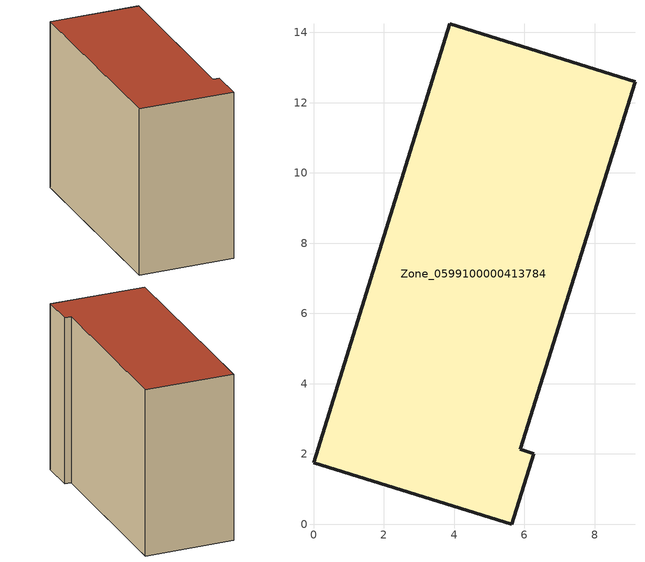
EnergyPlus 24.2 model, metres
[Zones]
Zone_0599100000413784
 floor ground (C_G): 0,1.74 3.89,14.24 9.15,12.6 5.89,2.13 6.27,2.01 5.65,0 z0
 wall outside (C_F): 3.89,14.24 0,1.74 5.65,0 6.27,2.01 5.89,2.13 9.15,12.6 3.89,14.24 z0:10.5
 roof outside (C_R): 0,1.74 5.65,0 6.27,2.01 5.89,2.13 9.15,12.6 3.89,14.24 z10.5
[BUILDING]
Pand.0599100000413784: North Axis=0; Terrain=City; Loads Convergence Tolerance Value=0.04; Temperature Convergence Tolerance Value=0.4; Solar Distribution=FullExterior; Maximum Number of Warmup Days=25; Minimum Number of Warmup Days=1
[Site:Location]
Rotterdam.The.Hague.AP_ZH_NLD Design_Conditions: Latitude=51.96; Longitude=4.45; Time Zone=1; Elevation=-4.5
[SITE:GROUNDTEMPERATURE:BUILDINGSURFACE]
18, 18, 18, 18, 18, 18, 18, 18, 18, 18, 18, 18
[MATERIAL] Thermal Absorptance=0.9; Solar Absorptance=0.7; Visible Absorptance=0.7
Name | Roughness | Thickness | Conductivity | Density | Specific Heat
G.TI.2006-2014 | MediumSmooth | 0.15 | 0.06 | 540 | 1210
F.TI.2006-2014 | Rough | 0.3 | 0.12 | 1920 | 840
R.TI.2006-2014 | MediumRough | 0.2 | 0.08 | 1500 | 1000
[CONSTRUCTION]
C_G: G.TI.2006-2014
C_F: F.TI.2006-2014
C_R: R.TI.2006-2014
[ZONE]
Zone_0599100000413784: Type=1; Multiplier=1; Ceiling Height=Autocalculate; Volume=Autocalculate; Floor Area=autocalculate; Part of Total Floor Area=Yes
[ZONEINFILTRATION:DESIGNFLOWRATE]
Infil_Zone_0599100000413784: Zone or ZoneList or Space or SpaceList=Zone_0599100000413784; Schedule=AlwaysOn; Design Flow Rate Calculation Method=Flow/Area; Flow Rate per Floor Area=0.0015; Constant Term Coefficient=1; Temperature Term Coefficient=0; Velocity Term Coefficient=0; Velocity Squared Term Coefficient=0
[HVACTEMPLATE:ZONE:IDEALLOADSAIRSYSTEM]
Zone_0599100000413784: Maximum Heating Supply Air Temperature=50; Minimum Cooling Supply Air Temperature=13; Maximum Heating Supply Air Humidity Ratio=0.0156; Minimum Cooling Supply Air Humidity Ratio=0.0077; Heating Limit=NoLimit; Cooling Limit=NoLimit; Dehumidification Control Type=ConstantSensibleHeatRatio; Cooling Sensible Heat Ratio=0.7; Dehumidification Setpoint=60; Humidification Control Type=None; Humidification Setpoint=30; Outdoor Air Method=None; Outdoor Air Flow Rate per Person=0.00944; Outdoor Air Flow Rate per Zone Floor Area=0; Outdoor Air Flow Rate per Zone=0; Demand Controlled Ventilation Type=None; Outdoor Air Economizer Type=NoEconomizer; Heat Recovery Type=None; Sensible Heat Recovery Effectiveness=0.7; Latent Heat Recovery Effectiveness=0.65
[ZONECONTROL:THERMOSTAT]
ThermostatControl_Zone_0599100000413784: Zone or ZoneList=Zone_0599100000413784; Control Type Schedule=DualSetpointControlType; Control 1=Thermostat_Zone_0599100000413784; Temperature Difference Between Cutout And Setpoint=0
[THERMOSTATSETPOINT:DUALSETPOINT]
Thermostat_Zone_0599100000413784: Heating Setpoint Temperature Schedule=HeatingSetpoint_Zone_0599100000413784; Cooling Setpoint Temperature Schedule=CoolingSetpoint_Zone_0599100000413784
[SCHEDULE:COMPACT]
HeatingSetpoint_Zone_0599100000413784: Through: 12/31, For: AllDays, Until: 24:00, 21
CoolingSetpoint_Zone_0599100000413784: Through: 12/31, For: AllDays, Until: 24:00, 24
DualSetpointControlType: Through: 12/31, For: AllDays, Until: 24:00, 4
AlwaysOn: Through: 12/31, For: AllDays, Until: 24:00, 1
